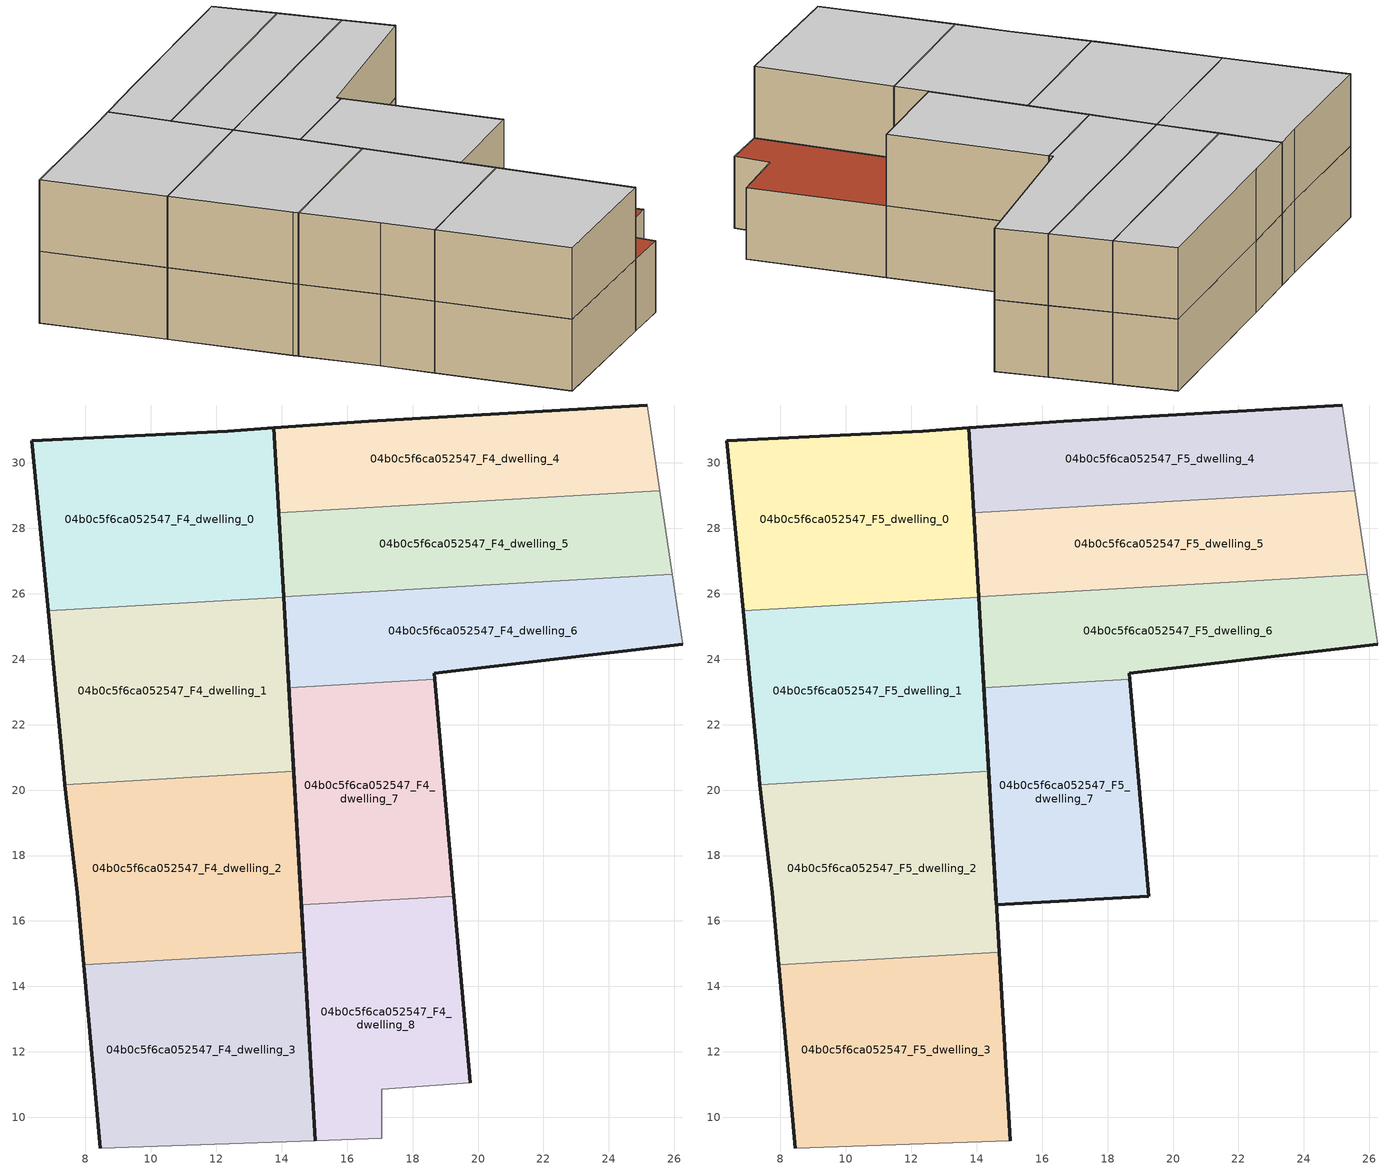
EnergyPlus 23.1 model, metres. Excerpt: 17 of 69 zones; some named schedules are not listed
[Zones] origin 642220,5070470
04b0c5f6ca052547_F4_dwelling_0
 floor to 04b0c5f6ca052547_F3_dwelling_0 (EU_floor_Construction): 14.06,25.9 13.75,31.07 12.36,30.97 6.35,30.68 6.85,25.48 z12
 wall outside (EU_wall_Construction): 6.85,25.48 6.35,30.68 12.36,30.97 13.75,31.07 14.06,25.9 z12:15
 wall to 04b0c5f6ca052547_F4_dwelling_1 (EU_wall_Construction): 14.06,25.9 6.85,25.48 z12:15
04b0c5f6ca052547_F4_dwelling_1
 floor to 04b0c5f6ca052547_F3_dwelling_1 (EU_floor_Construction): 14.37,20.57 14.06,25.9 6.85,25.48 7.35,20.37 7.37,20.16 z12
 wall outside (EU_wall_Construction): 14.06,25.9 14.37,20.57 / 7.37,20.16 7.35,20.37 6.85,25.48 z12:15
 wall to 04b0c5f6ca052547_F4_dwelling_2 (EU_wall_Construction): 14.37,20.57 7.37,20.16 z12:15
04b0c5f6ca052547_F4_dwelling_2
 floor to 04b0c5f6ca052547_F3_dwelling_2 (EU_floor_Construction): 14.69,15.05 14.37,20.57 7.37,20.16 7.75,16.87 7.95,14.66 z12
 wall outside (EU_wall_Construction): 14.37,20.57 14.69,15.05 / 7.95,14.66 7.75,16.87 7.37,20.16 z12:15
 wall to 04b0c5f6ca052547_F4_dwelling_3 (EU_wall_Construction): 14.69,15.05 7.95,14.66 z12:15
04b0c5f6ca052547_F4_dwelling_3
 floor to 04b0c5f6ca052547_F3_dwelling_3 (EU_floor_Construction): 15.02,9.29 14.69,15.05 7.95,14.66 8.45,9.06 z12
 wall outside (EU_wall_Construction): 8.45,9.06 7.95,14.66 / 14.69,15.05 15.02,9.29 z12:15
 wall adiabatic (EU_wall_Construction): 15.02,9.29 8.45,9.06 z12:15
04b0c5f6ca052547_F4_dwelling_4
 floor to 04b0c5f6ca052547_F3_dwelling_4 (EU_floor_Construction): 25.56,29.16 25.17,31.77 16.66,31.27 13.75,31.07 13.91,28.48 z12
 wall outside (EU_wall_Construction): 13.91,28.48 13.75,31.07 16.66,31.27 25.17,31.77 z12:15
 wall adiabatic (EU_wall_Construction): 25.17,31.77 25.56,29.16 z12:15
 wall to 04b0c5f6ca052547_F4_dwelling_5 (EU_wall_Construction): 25.56,29.16 13.91,28.48 z12:15
04b0c5f6ca052547_F4_dwelling_5
 floor to 04b0c5f6ca052547_F3_dwelling_5 (EU_floor_Construction): 25.94,26.6 25.56,29.16 13.91,28.48 14.06,25.91 z12
 wall outside (EU_wall_Construction): 14.06,25.91 13.91,28.48 z12:15
 wall to 04b0c5f6ca052547_F4_dwelling_6 (EU_wall_Construction): 25.94,26.6 14.06,25.91 z12:15
 wall adiabatic (EU_wall_Construction): 25.56,29.16 25.94,26.6 z12:15
04b0c5f6ca052547_F4_dwelling_6
 floor to 04b0c5f6ca052547_F3_dwelling_6 (EU_floor_Construction): 26.26,24.47 25.94,26.6 14.06,25.91 14.22,23.13 18.67,23.39 18.66,23.57 z12
 wall outside (EU_wall_Construction): 26.26,24.47 18.66,23.57 18.67,23.39 / 14.22,23.13 14.06,25.91 z12:15
 wall to 04b0c5f6ca052547_F4_dwelling_7 (EU_wall_Construction): 18.67,23.39 14.22,23.13 z12:15
 wall adiabatic (EU_wall_Construction): 25.94,26.6 26.26,24.47 z12:15
04b0c5f6ca052547_F4_dwelling_7
 floor to 04b0c5f6ca052547_F3_dwelling_7 (EU_floor_Construction): 19.26,16.76 18.67,23.39 14.22,23.13 14.6,16.49 z12
 wall outside (EU_wall_Construction): 14.6,16.49 14.22,23.13 / 18.67,23.39 19.26,16.76 z12:15
 wall to 04b0c5f6ca052547_F4_dwelling_8 (EU_wall_Construction): 19.26,16.76 14.6,16.49 z12:15
04b0c5f6ca052547_F4_dwelling_8
 floor to 04b0c5f6ca052547_F3_dwelling_8 (EU_floor_Construction): 19.76,11.06 19.26,16.76 14.6,16.49 15.02,9.29 17.05,9.36 17.05,10.86 z12
 wall outside (EU_wall_Construction): 19.26,16.76 19.76,11.06 / 15.02,9.29 14.6,16.49 z12:15
 wall adiabatic (EU_wall_Construction): 19.76,11.06 17.05,10.86 17.05,9.36 15.02,9.29 z12:15
 roof outside (EU_roof_Construction): 19.26,16.76 19.76,11.06 17.05,10.86 17.05,9.36 15.02,9.29 14.6,16.49 z15
04b0c5f6ca052547_F5_dwelling_0
 floor to 04b0c5f6ca052547_F4_dwelling_0 (EU_floor_Construction): 14.06,25.9 13.75,31.07 12.36,30.97 6.35,30.68 6.85,25.48 z15
 wall outside (EU_wall_Construction): 6.85,25.48 6.35,30.68 12.36,30.97 13.75,31.07 14.06,25.9 z15:18
 wall to 04b0c5f6ca052547_F5_dwelling_1 (EU_wall_Construction): 14.06,25.9 6.85,25.48 z15:18
 ceiling to 04b0c5f6ca052547_F6_dwelling_0 (EU_floor_Construction): 13.75,31.07 14.06,25.9 6.85,25.48 6.35,30.68 12.36,30.97 z18
04b0c5f6ca052547_F5_dwelling_1
 floor to 04b0c5f6ca052547_F4_dwelling_1 (EU_floor_Construction): 14.37,20.57 14.06,25.9 6.85,25.48 7.35,20.37 7.37,20.16 z15
 wall outside (EU_wall_Construction): 14.06,25.9 14.37,20.57 / 7.37,20.16 7.35,20.37 6.85,25.48 z15:18
 wall to 04b0c5f6ca052547_F5_dwelling_2 (EU_wall_Construction): 14.37,20.57 7.37,20.16 z15:18
 ceiling to 04b0c5f6ca052547_F6_dwelling_1 (EU_floor_Construction): 14.06,25.9 14.37,20.57 7.37,20.16 7.35,20.37 6.85,25.48 z18
04b0c5f6ca052547_F5_dwelling_2
 floor to 04b0c5f6ca052547_F4_dwelling_2 (EU_floor_Construction): 14.69,15.05 14.37,20.57 7.37,20.16 7.75,16.87 7.95,14.66 z15
 wall outside (EU_wall_Construction): 14.37,20.57 14.69,15.05 / 7.95,14.66 7.75,16.87 7.37,20.16 z15:18
 wall to 04b0c5f6ca052547_F5_dwelling_3 (EU_wall_Construction): 14.69,15.05 7.95,14.66 z15:18
 ceiling to 04b0c5f6ca052547_F6_dwelling_2 (EU_floor_Construction): 14.37,20.57 14.69,15.05 7.95,14.66 7.75,16.87 7.37,20.16 z18
04b0c5f6ca052547_F5_dwelling_3
 floor to 04b0c5f6ca052547_F4_dwelling_3 (EU_floor_Construction): 15.02,9.29 14.69,15.05 7.95,14.66 8.45,9.06 z15
 wall outside (EU_wall_Construction): 8.45,9.06 7.95,14.66 / 14.69,15.05 15.02,9.29 z15:18
 wall adiabatic (EU_wall_Construction): 15.02,9.29 8.45,9.06 z15:18
 ceiling to 04b0c5f6ca052547_F6_dwelling_3 (EU_floor_Construction): 14.69,15.05 15.02,9.29 8.45,9.06 7.95,14.66 z18
04b0c5f6ca052547_F5_dwelling_4
 floor to 04b0c5f6ca052547_F4_dwelling_4 (EU_floor_Construction): 25.56,29.16 25.17,31.77 16.66,31.27 13.75,31.07 13.91,28.48 z15
 wall outside (EU_wall_Construction): 13.91,28.48 13.75,31.07 16.66,31.27 25.17,31.77 z15:18
 wall adiabatic (EU_wall_Construction): 25.17,31.77 25.56,29.16 z15:18
 wall to 04b0c5f6ca052547_F5_dwelling_5 (EU_wall_Construction): 25.56,29.16 13.91,28.48 z15:18
 ceiling to 04b0c5f6ca052547_F6_dwelling_4 (EU_floor_Construction): 25.17,31.77 25.56,29.16 13.91,28.48 13.75,31.07 16.66,31.27 z18
04b0c5f6ca052547_F5_dwelling_5
 floor to 04b0c5f6ca052547_F4_dwelling_5 (EU_floor_Construction): 25.94,26.6 25.56,29.16 13.91,28.48 14.06,25.91 z15
 wall outside (EU_wall_Construction): 14.06,25.91 13.91,28.48 z15:18
 wall to 04b0c5f6ca052547_F5_dwelling_6 (EU_wall_Construction): 25.94,26.6 14.06,25.91 z15:18
 wall adiabatic (EU_wall_Construction): 25.56,29.16 25.94,26.6 z15:18
 ceiling to 04b0c5f6ca052547_F6_dwelling_5 (EU_floor_Construction): 25.56,29.16 25.94,26.6 14.06,25.91 13.91,28.48 z18
04b0c5f6ca052547_F5_dwelling_6
 floor to 04b0c5f6ca052547_F4_dwelling_6 (EU_floor_Construction): 26.26,24.47 25.94,26.6 14.06,25.91 14.22,23.13 18.67,23.39 18.66,23.57 z15
 wall outside (EU_wall_Construction): 26.26,24.47 18.66,23.57 18.67,23.39 / 14.22,23.13 14.06,25.91 z15:18
 wall to 04b0c5f6ca052547_F5_dwelling_7 (EU_wall_Construction): 18.67,23.39 14.22,23.13 z15:18
 wall adiabatic (EU_wall_Construction): 25.94,26.6 26.26,24.47 z15:18
 ceiling to 04b0c5f6ca052547_F6_dwelling_6 (EU_floor_Construction): 25.94,26.6 26.26,24.47 18.66,23.57 18.67,23.39 14.22,23.13 14.06,25.91 z18
04b0c5f6ca052547_F5_dwelling_7
 floor to 04b0c5f6ca052547_F4_dwelling_7 (EU_floor_Construction): 19.26,16.76 18.67,23.39 14.22,23.13 14.6,16.49 z15
 wall outside (EU_wall_Construction): 18.67,23.39 19.26,16.76 14.6,16.49 14.22,23.13 z15:18
 ceiling to 04b0c5f6ca052547_F6_dwelling_7 (EU_floor_Construction): 18.67,23.39 19.26,16.76 14.6,16.49 14.22,23.13 z18
[Building]
EU S2 Campaign: North Axis=0; Terrain=City; Solar Distribution=FullExterior
[Site:Location]
Lyon-Bron: Latitude=45.75; Longitude=5; Time Zone=1; Elevation=198
[SizingPeriod:WeatherFileDays]
AnnualSizingPeriod: Begin Month=1; Begin Day of Month=1; End Month=12; End Day of Month=31; Day of Week for Start Day=Monday; Use Weather File Daylight Saving Period=No; Use Weather File Rain and Snow Indicators=No
[MATERIAL]
EU_InternalMass_Material: Roughness=MediumRough; Thickness=0.1; Conductivity=1; Density=1800; Specific Heat=900; Thermal Absorptance=0.9; Solar Absorptance=0.7; Visible Absorptance=0.7
[MATERIAL:NOMASS] Roughness=MediumRough; Thermal Absorptance=0.9; Solar Absorptance=0.7; Visible Absorptance=0.7
Name | Thermal Resistance
EU_wall_NoMass | 1.97775
EU_roof_NoMass | 1.81626
EU_floor_NoMass | 1.84812
[CONSTRUCTION]
EU_wall_Construction: EU_wall_NoMass
EU_roof_Construction: EU_roof_NoMass
EU_floor_Construction: EU_floor_NoMass
EU_InternalMass_Construction: EU_InternalMass_Material
[ZONE] Type=1; Multiplier=1; Ceiling Height=autocalculate; Floor Area=autocalculate; Part of Total Floor Area=Yes
Name | Volume
04b0c5f6ca052547_F4_dwelling_0; 04b0c5f6ca052547_F5_dwelling_0 | 113.818
04b0c5f6ca052547_F4_dwelling_1; 04b0c5f6ca052547_F5_dwelling_1 | 113.841
04b0c5f6ca052547_F4_dwelling_2; 04b0c5f6ca052547_F5_dwelling_2 | 113.849
04b0c5f6ca052547_F4_dwelling_3; 04b0c5f6ca052547_F5_dwelling_3 | 113.831
04b0c5f6ca052547_F4_dwelling_4; 04b0c5f6ca052547_F5_dwelling_4 | 91.0649
04b0c5f6ca052547_F4_dwelling_5; 04b0c5f6ca052547_F5_dwelling_5 | 91.0913
04b0c5f6ca052547_F4_dwelling_6; 04b0c5f6ca052547_F5_dwelling_6 | 91.0671
04b0c5f6ca052547_F4_dwelling_7; 04b0c5f6ca052547_F5_dwelling_7 | 91.0642
04b0c5f6ca052547_F4_dwelling_8 | 91.0767
[INTERNALMASS] Construction=EU_InternalMass_Construction
Name | Zone or ZoneList | Surface Area
04b0c5f6ca052547_F4_dwelling_0_EU_InternalMass | 04b0c5f6ca052547_F4_dwelling_0 | 37.9392
04b0c5f6ca052547_F4_dwelling_1_EU_InternalMass | 04b0c5f6ca052547_F4_dwelling_1 | 37.9471
04b0c5f6ca052547_F4_dwelling_2_EU_InternalMass | 04b0c5f6ca052547_F4_dwelling_2 | 37.9495
04b0c5f6ca052547_F4_dwelling_3_EU_InternalMass | 04b0c5f6ca052547_F4_dwelling_3 | 37.9435
04b0c5f6ca052547_F4_dwelling_4_EU_InternalMass | 04b0c5f6ca052547_F4_dwelling_4 | 30.3552
04b0c5f6ca052547_F4_dwelling_5_EU_InternalMass | 04b0c5f6ca052547_F4_dwelling_5 | 30.3637
04b0c5f6ca052547_F4_dwelling_6_EU_InternalMass | 04b0c5f6ca052547_F4_dwelling_6 | 30.3554
04b0c5f6ca052547_F4_dwelling_7_EU_InternalMass | 04b0c5f6ca052547_F4_dwelling_7 | 30.3546
04b0c5f6ca052547_F4_dwelling_8_EU_InternalMass | 04b0c5f6ca052547_F4_dwelling_8 | 30.3591
04b0c5f6ca052547_F5_dwelling_0_EU_InternalMass | 04b0c5f6ca052547_F5_dwelling_0 | 37.9445
04b0c5f6ca052547_F5_dwelling_1_EU_InternalMass | 04b0c5f6ca052547_F5_dwelling_1 | 37.945
04b0c5f6ca052547_F5_dwelling_2_EU_InternalMass | 04b0c5f6ca052547_F5_dwelling_2 | 37.9475
04b0c5f6ca052547_F5_dwelling_3_EU_InternalMass | 04b0c5f6ca052547_F5_dwelling_3 | 37.9496
04b0c5f6ca052547_F5_dwelling_4_EU_InternalMass | 04b0c5f6ca052547_F5_dwelling_4 | 37.9458
04b0c5f6ca052547_F5_dwelling_5_EU_InternalMass | 04b0c5f6ca052547_F5_dwelling_5 | 37.9464
04b0c5f6ca052547_F5_dwelling_6_EU_InternalMass | 04b0c5f6ca052547_F5_dwelling_6 | 37.9456
04b0c5f6ca052547_F5_dwelling_7_EU_InternalMass | 04b0c5f6ca052547_F5_dwelling_7 | 37.9472
[OTHEREQUIPMENT] Fuel Type=Electricity; Design Level Calculation Method=Watts/Area; Power per Zone Floor Area=1; Fraction Latent=0; Fraction Radiant=0; Fraction Lost=0; Carbon Dioxide Generation Rate=0; EndUse Subcategory=EU_Step8_InternalGains
Name | Zone or ZoneList or Space or SpaceList | Schedule
EU_Step8_InternalGain_04b0c5f6ca052547_F4_dwelling_0_f000 | 04b0c5f6ca052547_F4_dwelling_0 | EU_Step8_GainSchedule_04b0c5f6ca052547_F4_dwelling_0_f000
EU_Step8_InternalGain_04b0c5f6ca052547_F4_dwelling_1_f000 | 04b0c5f6ca052547_F4_dwelling_1 | EU_Step8_GainSchedule_04b0c5f6ca052547_F4_dwelling_1_f000
EU_Step8_InternalGain_04b0c5f6ca052547_F4_dwelling_2_f000 | 04b0c5f6ca052547_F4_dwelling_2 | EU_Step8_GainSchedule_04b0c5f6ca052547_F4_dwelling_2_f000
EU_Step8_InternalGain_04b0c5f6ca052547_F4_dwelling_3_f000 | 04b0c5f6ca052547_F4_dwelling_3 | EU_Step8_GainSchedule_04b0c5f6ca052547_F4_dwelling_3_f000
EU_Step8_InternalGain_04b0c5f6ca052547_F4_dwelling_4_f000 | 04b0c5f6ca052547_F4_dwelling_4 | EU_Step8_GainSchedule_04b0c5f6ca052547_F4_dwelling_4_f000
EU_Step8_InternalGain_04b0c5f6ca052547_F4_dwelling_5_f000 | 04b0c5f6ca052547_F4_dwelling_5 | EU_Step8_GainSchedule_04b0c5f6ca052547_F4_dwelling_5_f000
EU_Step8_InternalGain_04b0c5f6ca052547_F4_dwelling_6_f000 | 04b0c5f6ca052547_F4_dwelling_6 | EU_Step8_GainSchedule_04b0c5f6ca052547_F4_dwelling_6_f000
EU_Step8_InternalGain_04b0c5f6ca052547_F4_dwelling_7_f000 | 04b0c5f6ca052547_F4_dwelling_7 | EU_Step8_GainSchedule_04b0c5f6ca052547_F4_dwelling_7_f000
EU_Step8_InternalGain_04b0c5f6ca052547_F4_dwelling_8_f000 | 04b0c5f6ca052547_F4_dwelling_8 | EU_Step8_GainSchedule_04b0c5f6ca052547_F4_dwelling_8_f000
EU_Step8_InternalGain_04b0c5f6ca052547_F5_dwelling_0_f000 | 04b0c5f6ca052547_F5_dwelling_0 | EU_Step8_GainSchedule_04b0c5f6ca052547_F5_dwelling_0_f000
EU_Step8_InternalGain_04b0c5f6ca052547_F5_dwelling_1_f000 | 04b0c5f6ca052547_F5_dwelling_1 | EU_Step8_GainSchedule_04b0c5f6ca052547_F5_dwelling_1_f000
EU_Step8_InternalGain_04b0c5f6ca052547_F5_dwelling_2_f000 | 04b0c5f6ca052547_F5_dwelling_2 | EU_Step8_GainSchedule_04b0c5f6ca052547_F5_dwelling_2_f000
EU_Step8_InternalGain_04b0c5f6ca052547_F5_dwelling_3_f000 | 04b0c5f6ca052547_F5_dwelling_3 | EU_Step8_GainSchedule_04b0c5f6ca052547_F5_dwelling_3_f000
EU_Step8_InternalGain_04b0c5f6ca052547_F5_dwelling_4_f000 | 04b0c5f6ca052547_F5_dwelling_4 | EU_Step8_GainSchedule_04b0c5f6ca052547_F5_dwelling_4_f000
EU_Step8_InternalGain_04b0c5f6ca052547_F5_dwelling_5_f000 | 04b0c5f6ca052547_F5_dwelling_5 | EU_Step8_GainSchedule_04b0c5f6ca052547_F5_dwelling_5_f000
EU_Step8_InternalGain_04b0c5f6ca052547_F5_dwelling_6_f000 | 04b0c5f6ca052547_F5_dwelling_6 | EU_Step8_GainSchedule_04b0c5f6ca052547_F5_dwelling_6_f000
EU_Step8_InternalGain_04b0c5f6ca052547_F5_dwelling_7_f000 | 04b0c5f6ca052547_F5_dwelling_7 | EU_Step8_GainSchedule_04b0c5f6ca052547_F5_dwelling_7_f000
[ZONEVENTILATION:DESIGNFLOWRATE] Schedule=EU_AlwaysOn; Design Flow Rate Calculation Method=AirChanges/Hour; Air Changes per Hour=0.759424; Ventilation Type=Natural; Fan Pressure Rise=0; Fan Total Efficiency=1; Constant Term Coefficient=1; Temperature Term Coefficient=0; Velocity Term Coefficient=0; Velocity Squared Term Coefficient=0; Minimum Indoor Temperature=-100; Maximum Indoor Temperature=100; Delta Temperature=-100; Minimum Outdoor Temperature=-100; Maximum Outdoor Temperature=100; Maximum Wind Speed=40
Name | Zone or ZoneList or Space or SpaceList
EU_ConstantAir_04b0c5f6ca052547_F4_dwelling_0 | 04b0c5f6ca052547_F4_dwelling_0
EU_ConstantAir_04b0c5f6ca052547_F4_dwelling_1 | 04b0c5f6ca052547_F4_dwelling_1
EU_ConstantAir_04b0c5f6ca052547_F4_dwelling_2 | 04b0c5f6ca052547_F4_dwelling_2
EU_ConstantAir_04b0c5f6ca052547_F4_dwelling_3 | 04b0c5f6ca052547_F4_dwelling_3
EU_ConstantAir_04b0c5f6ca052547_F4_dwelling_4 | 04b0c5f6ca052547_F4_dwelling_4
EU_ConstantAir_04b0c5f6ca052547_F4_dwelling_5 | 04b0c5f6ca052547_F4_dwelling_5
EU_ConstantAir_04b0c5f6ca052547_F4_dwelling_6 | 04b0c5f6ca052547_F4_dwelling_6
EU_ConstantAir_04b0c5f6ca052547_F4_dwelling_7 | 04b0c5f6ca052547_F4_dwelling_7
EU_ConstantAir_04b0c5f6ca052547_F4_dwelling_8 | 04b0c5f6ca052547_F4_dwelling_8
EU_ConstantAir_04b0c5f6ca052547_F5_dwelling_0 | 04b0c5f6ca052547_F5_dwelling_0
EU_ConstantAir_04b0c5f6ca052547_F5_dwelling_1 | 04b0c5f6ca052547_F5_dwelling_1
EU_ConstantAir_04b0c5f6ca052547_F5_dwelling_2 | 04b0c5f6ca052547_F5_dwelling_2
EU_ConstantAir_04b0c5f6ca052547_F5_dwelling_3 | 04b0c5f6ca052547_F5_dwelling_3
EU_ConstantAir_04b0c5f6ca052547_F5_dwelling_4 | 04b0c5f6ca052547_F5_dwelling_4
EU_ConstantAir_04b0c5f6ca052547_F5_dwelling_5 | 04b0c5f6ca052547_F5_dwelling_5
EU_ConstantAir_04b0c5f6ca052547_F5_dwelling_6 | 04b0c5f6ca052547_F5_dwelling_6
EU_ConstantAir_04b0c5f6ca052547_F5_dwelling_7 | 04b0c5f6ca052547_F5_dwelling_7
[HVACTEMPLATE:THERMOSTAT] Constant Heating Setpoint=20; Constant Cooling Setpoint=50
EU_HeatOnly_04b0c5f6ca052547_F4_dwelling_5; EU_HeatOnly_04b0c5f6ca052547_F4_dwelling_6; EU_HeatOnly_04b0c5f6ca052547_F4_dwelling_7; EU_HeatOnly_04b0c5f6ca052547_F4_dwelling_8; EU_HeatOnly_04b0c5f6ca052547_F5_dwelling_0; EU_HeatOnly_04b0c5f6ca052547_F5_dwelling_1; EU_HeatOnly_04b0c5f6ca052547_F5_dwelling_2; EU_HeatOnly_04b0c5f6ca052547_F5_dwelling_3; EU_HeatOnly_04b0c5f6ca052547_F5_dwelling_4; EU_HeatOnly_04b0c5f6ca052547_F5_dwelling_5; EU_HeatOnly_04b0c5f6ca052547_F5_dwelling_6; EU_HeatOnly_04b0c5f6ca052547_F5_dwelling_7; EU_HeatOnly_04b0c5f6ca052547_F6_dwelling_0; EU_HeatOnly_04b0c5f6ca052547_F6_dwelling_1; EU_HeatOnly_04b0c5f6ca052547_F6_dwelling_2; EU_HeatOnly_04b0c5f6ca052547_F6_dwelling_3; EU_HeatOnly_04b0c5f6ca052547_F6_dwelling_4; EU_HeatOnly_04b0c5f6ca052547_F6_dwelling_5; EU_HeatOnly_04b0c5f6ca052547_F6_dwelling_6; EU_HeatOnly_04b0c5f6ca052547_F6_dwelling_7; EU_HeatOnly_04b0c5f6ca052547_F7_dwelling_0; EU_HeatOnly_04b0c5f6ca052547_F7_dwelling_1; EU_HeatOnly_04b0c5f6ca052547_F7_dwelling_2; EU_HeatOnly_04b0c5f6ca052547_F7_dwelling_3; EU_HeatOnly_04b0c5f6ca052547_F7_dwelling_4; EU_HeatOnly_04b0c5f6ca052547_F7_dwelling_5; EU_HeatOnly_04b0c5f6ca052547_F7_dwelling_6; EU_HeatOnly_04b0c5f6ca052547_F7_dwelling_7
